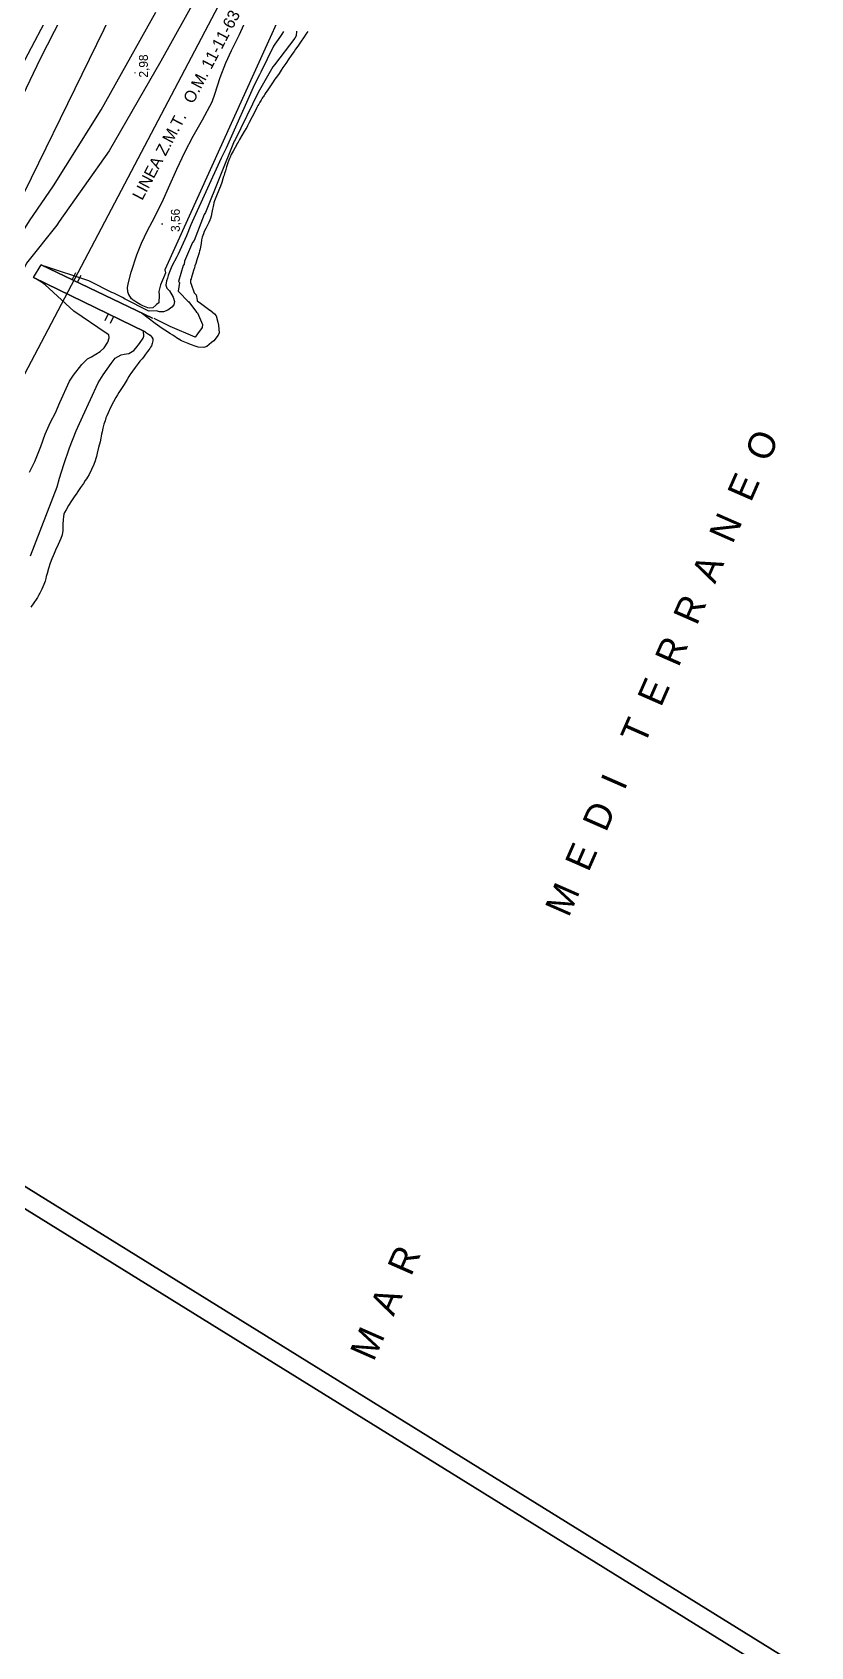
# Model space of a CAD drawing. Extents: x 731154 to 731744, y 4379381 to 4380408.
# Drawn here: x 731396.1 to 731527.6, y 4379523.5 to 4379796.2 of the extents above; entities that cross this region are included whole.
import ezdxf
from ezdxf.enums import TextEntityAlignment as Align

# ---------------------------------------------------------------- set-up
doc = ezdxf.new("R2010")
doc.units = 0
doc.linetypes.add('DASHED', pattern=[0])
doc.linetypes.add('HIDDEN', pattern=[0])
doc.layers.get('0').update_dxf_attribs({"linetype": 'CONTINUOUS'})
for name, color, linetype in [('1', 7, 'CONTINUOUS'), ('14', 7, 'CONTINUOUS'), ('2', 7, 'CONTINUOUS'), ('24', 7, 'CONTINUOUS'), ('39', 7, 'CONTINUOUS'), ('40', 7, 'CONTINUOUS'), ('44', 7, 'CONTINUOUS'), ('48', 7, 'CONTINUOUS'), ('50', 7, 'CONTINUOUS'), ('61', 7, 'CONTINUOUS'), ('8', 7, 'CONTINUOUS'), ('9', 7, 'CONTINUOUS'), ('PATTERN_CLASS', 7, 'CONTINUOUS')]:
    doc.layers.add(name, color=color, linetype=linetype)

msp = doc.modelspace()

# ---------------------------------------------------------------- linework, layer by layer
at = {"layer": '1', "color": 0, "linetype": 'CONTINUOUS'}
for p, q in [((731416.4, 4379747.9), (731397.65, 4379756.91)), ((731396.35, 4379754.77), (731415.16, 4379745.6)), ((731402.88, 4379754.4), (731403.46, 4379755.6)), ((731403.78, 4379753.97), (731404.35, 4379755.16)), ((731408.94, 4379748.63), (731408.35, 4379747.44)), ((731409.83, 4379748.2), (731409.25, 4379747))]:
    msp.add_line(p, q, dxfattribs=at)
at = {"layer": '14', "color": 0, "linetype": 'CONTINUOUS'}
msp.add_lwpolyline([(731402.07, 4379805.26), (731391.99, 4379786.06), (731384.08, 4379770.42)], dxfattribs=at)
at = {"layer": '2', "color": 0, "linetype": 'CONTINUOUS'}
msp.add_line((731396.35, 4379754.77), (731397.65, 4379756.91), dxfattribs=at)
at = {"layer": '24', "color": 0, "linetype": 'CONTINUOUS'}
for points in [[(731442.62, 4379796.31), (731442.33, 4379795.88), (731442, 4379795.4), (731441.78, 4379795.07), (731441.63, 4379794.86), (731441.5, 4379794.67), (731441.29, 4379794.36), (731440.93, 4379793.85), (731440.57, 4379793.32), (731440.32, 4379792.96), (731440.12, 4379792.67), (731439.85, 4379792.29), (731439.46, 4379791.71), (731438.94, 4379790.94), (731438.45, 4379790.21), (731438.15, 4379789.79), (731437.98, 4379789.53), (731437.78, 4379789.25), (731437.5, 4379788.84), (731437.09, 4379788.25), (731436.7, 4379787.67), (731436.44, 4379787.29), (731436.25, 4379787), (731436.02, 4379786.65), (731435.78, 4379786.3), (731435.57, 4379786), (731435.4, 4379785.75), (731435.26, 4379785.53), (731435.15, 4379785.36), (731435.07, 4379785.23), (731434.96, 4379785.07), (731434.75, 4379784.73), (731434.53, 4379784.36), (731434.36, 4379784.06), (731434.22, 4379783.81), (731434.04, 4379783.48), (731433.73, 4379782.89), (731433.24, 4379781.9), (731432.75, 4379780.94), (731432.47, 4379780.4), (731432.32, 4379780.12), (731432.17, 4379779.86), (731431.92, 4379779.42), (731431.52, 4379778.73), (731431.12, 4379778.05)], [(731431.12, 4379778.05), (731430.88, 4379777.63), (731430.73, 4379777.38), (731430.58, 4379777.13), (731430.36, 4379776.73), (731430.03, 4379776.12), (731429.71, 4379775.52), (731429.52, 4379775.12), (731429.41, 4379774.86), (731429.31, 4379774.58), (731429.16, 4379774.14), (731428.94, 4379773.46), (731428.73, 4379772.78), (731428.59, 4379772.34), (731428.51, 4379772.08), (731428.43, 4379771.82), (731428.3, 4379771.42), (731428.1, 4379770.81), (731427.9, 4379770.19), (731427.75, 4379769.8), (731427.64, 4379769.53), (731427.5, 4379769.23), (731427.32, 4379768.84), (731427.09, 4379768.29), (731426.89, 4379767.73), (731426.77, 4379767.36), (731426.71, 4379767.07), (731426.66, 4379766.76), (731426.57, 4379766.33), (731426.44, 4379765.73), (731426.31, 4379765.15), (731426.2, 4379764.75), (731426.09, 4379764.44), (731425.92, 4379764.08), (731425.7, 4379763.61), (731425.42, 4379763.06), (731425.16, 4379762.54), (731425.01, 4379762.17), (731424.91, 4379761.89), (731424.82, 4379761.56), (731424.72, 4379761.12), (731424.61, 4379760.52), (731424.51, 4379759.94), (731424.44, 4379759.55), (731424.37, 4379759.25), (731424.28, 4379758.91), (731424.14, 4379758.42), (731423.93, 4379757.77), (731423.73, 4379757.15), (731423.59, 4379756.73), (731423.49, 4379756.4), (731423.35, 4379755.98), (731423.21, 4379755.54), (731423.09, 4379755.15), (731423, 4379754.82), (731422.92, 4379754.55), (731422.86, 4379754.35), (731422.83, 4379754.21), (731422.83, 4379754.11), (731422.83, 4379754.02), (731422.84, 4379753.94), (731422.93, 4379753.66), (731423.46, 4379752.16)], [(731423.46, 4379752.16), (731423.49, 4379752.14), (731423.79, 4379751.85), (731423.96, 4379750.94), (731423.97, 4379750.76), (731423.96, 4379750.76), (731424.12, 4379750.73), (731424.54, 4379750.42), (731424.95, 4379750.12), (731424.99, 4379750.08), (731425.66, 4379749.57), (731426.08, 4379749.28), (731426.15, 4379749.23), (731426.87, 4379748.65), (731427.15, 4379748.29), (731427.46, 4379747.21), (731427.56, 4379746.71), (731427.57, 4379746.69), (731427.68, 4379745.44), (731427.49, 4379745.02), (731426.77, 4379744.09), (731426.39, 4379743.77), (731425.59, 4379743.12), (731425.11, 4379742.96), (731425.06, 4379742.96), (731424.11, 4379743.01), (731423.77, 4379743.09), (731422.81, 4379743.44), (731422.42, 4379743.6), (731421.31, 4379744.1), (731420.87, 4379744.34), (731420.83, 4379744.37), (731419.83, 4379745.03), (731419.45, 4379745.28), (731418.49, 4379745.89), (731418.06, 4379746.17), (731416.86, 4379747.01), (731414.52, 4379748.8)], [(731415.11, 4379745.63), (731415.26, 4379745.53), (731415.75, 4379745.21), (731416.02, 4379745.02), (731416.31, 4379744.69), (731416.47, 4379744.42), (731416.47, 4379744.18), (731416.49, 4379744.05), (731416.41, 4379743.85), (731416.39, 4379743.61), (731416.23, 4379743.25), (731416.08, 4379742.98), (731415.95, 4379742.77), (731415.81, 4379742.56), (731415.6, 4379742.26), (731415.26, 4379741.8), (731414.91, 4379741.33), (731414.66, 4379741.03), (731414.47, 4379740.83), (731414.28, 4379740.62), (731413.98, 4379740.23), (731413.52, 4379739.59), (731413.07, 4379738.94), (731412.78, 4379738.55), (731412.62, 4379738.31), (731412.45, 4379738.05), (731412.13, 4379737.56), (731411.61, 4379736.71), (731411.08, 4379735.86), (731410.76, 4379735.35), (731410.53, 4379734.98), (731410.22, 4379734.48), (731409.82, 4379733.75), (731409.34, 4379732.8), (731408.93, 4379731.94), (731408.7, 4379731.42), (731408.56, 4379731.06), (731408.4, 4379730.59), (731408.22, 4379729.98), (731408.05, 4379729.3), (731407.91, 4379728.69), (731407.82, 4379728.29), (731407.76, 4379727.98), (731407.69, 4379727.64), (731407.56, 4379727.02), (731407.33, 4379726.04), (731407.09, 4379725.08), (731406.95, 4379724.52), (731406.87, 4379724.19), (731406.75, 4379723.79), (731406.52, 4379723.19), (731406.12, 4379722.32), (731405.71, 4379721.51), (731405.45, 4379721.03), (731405.28, 4379720.76), (731405.07, 4379720.46), (731404.75, 4379719.98), (731404.27, 4379719.28), (731403.8, 4379718.61), (731403.51, 4379718.19), (731403.32, 4379717.9), (731403.09, 4379717.56), (731402.74, 4379717.04), (731402.26, 4379716.29), (731401.82, 4379715.56), (731401.58, 4379715.11), (731401.46, 4379714.79), (731401.37, 4379714.4), (731401.31, 4379713.85), (731401.29, 4379713.12), (731401.29, 4379712.44), (731401.28, 4379711.98), (731401.25, 4379711.69), (731401.18, 4379711.33), (731400.95, 4379710.69), (731400.51, 4379709.69), (731400.07, 4379708.71), (731399.8, 4379708.13), (731399.62, 4379707.75), (731399.4, 4379707.23), (731399.14, 4379706.52), (731398.86, 4379705.61), (731398.63, 4379704.8), (731398.49, 4379704.3), (731398.41, 4379703.94), (731398.29, 4379703.51), (731398.08, 4379702.92), (731397.74, 4379702.16), (731397.41, 4379701.46), (731397.18, 4379701.05), (731397, 4379700.75), (731396.76, 4379700.39), (731396.39, 4379699.84), (731395.87, 4379699.07)]]:
    msp.add_lwpolyline(points, dxfattribs=at)
at = {"layer": '39', "color": 0, "linetype": 'CONTINUOUS'}
msp.add_lwpolyline([(731657.51, 4380200), (731656.83, 4380198.94), (731603.69, 4380115.3), (731550.16, 4380030.47), (731496.81, 4379945.2), (731466.61, 4379899.4), (731442.11, 4379856.3), (731410.6, 4379801.59), (731366.57, 4379711.54), (731322.95, 4379621.67), (731278.82, 4379531.74), (731234.51, 4379441.59), (731214.19, 4379400)], dxfattribs=at)
at = {"layer": '40', "color": 0, "linetype": 'CONTINUOUS'}
msp.add_lwpolyline([(731507.96, 4379941.15), (731447.77, 4379839.15), (731216.67, 4379400)], dxfattribs=at)
at = {"layer": '44', "color": 0, "linetype": 'CONTINUOUS'}
for points in [[(731455.12, 4379836.96), (731418.51, 4379756.04), (731418.53, 4379756.06), (731418.63, 4379755.57), (731418.47, 4379755.09), (731417.77, 4379753.54), (731417.49, 4379752.42), (731417.56, 4379751.77), (731417.49, 4379750.5), (731417.08, 4379750.19), (731416.96, 4379750.11), (731416.45, 4379749.66), (731415.95, 4379749.58), (731415.64, 4379749.64), (731414.76, 4379749.98), (731414.31, 4379750.21), (731413.8, 4379750.54), (731413.46, 4379750.76), (731413.14, 4379750.96), (731413.04, 4379751.03), (731412.87, 4379751.16), (731412.88, 4379751.15), (731412.4, 4379751.91)], [(731412.4, 4379751.91), (731412.45, 4379751.87), (731412.26, 4379752.34), (731412.2, 4379753.09), (731412.35, 4379753.92), (731412.84, 4379755.69), (731413.75, 4379758.59), (731414.54, 4379760.56), (731415.56, 4379762.73), (731416.74, 4379764.92), (731418.28, 4379767.98), (731419.1, 4379769.94), (731420.5, 4379773.09), (731421.89, 4379775.96), (731423.29, 4379778.62), (731424.88, 4379781.42), (731426.49, 4379784.44), (731426.95, 4379785.71), (731427.87, 4379788.57), (731428.8, 4379791.02), (731429.74, 4379793.09), (731431.09, 4379795.81), (731432.35, 4379798.59)], [(731440.71, 4379796.4), (731440.69, 4379795.59), (731440.44, 4379795.21), (731437.02, 4379790.71), (731436.76, 4379790.35), (731434.28, 4379786.01), (731434.28, 4379786.01), (731430.35, 4379778.01), (731430.22, 4379777.82), (731425.38, 4379765.77), (731425.12, 4379765.4), (731423.46, 4379761.04), (731423.2, 4379760.67), (731421.82, 4379757.51), (731421.75, 4379757.01), (731421.62, 4379756.82), (731420.8, 4379754.08), (731420.99, 4379753.94), (731420.77, 4379752.44), (731420.95, 4379752.32), (731422.36, 4379750.79), (731422.55, 4379750.66), (731423.83, 4379748.94), (731424.01, 4379748.81), (731424.85, 4379746.85), (731424.78, 4379746.35), (731424.78, 4379746.35), (731424, 4379745.23), (731423.61, 4379744.67), (731423.61, 4379744.67), (731419.39, 4379746.52), (731419.39, 4379746.52), (731416.72, 4379747.84), (731416.72, 4379747.84)], [(731438.54, 4379796.32), (731438.25, 4379795.89), (731438.02, 4379795.54), (731437.37, 4379794.58), (731437.09, 4379794.16), (731436.85, 4379793.82), (731434.73, 4379789.46), (731434.49, 4379789.02), (731433.62, 4379787.35), (731429.06, 4379777.1), (731428.85, 4379776.63), (731428, 4379774.92)], [(731428, 4379774.92), (731423.09, 4379764.19), (731422.89, 4379763.69), (731422.15, 4379761.81), (731420.74, 4379758.73), (731420.51, 4379758.28), (731419.69, 4379756.67), (731419.25, 4379755.56), (731419.07, 4379755.09), (731418.99, 4379754.87), (731418.98, 4379754.67), (731418.76, 4379754.19), (731418.67, 4379753.46), (731418.85, 4379752.98), (731419.27, 4379752.51), (731419.91, 4379751.46), (731420.11, 4379750.71), (731420.02, 4379750.16), (731419.7, 4379749.76), (731419, 4379749.23), (731418.28, 4379748.96), (731417.58, 4379748.96), (731417.1, 4379749.16), (731415.86, 4379749.09), (731415.7, 4379749.13), (731411.79, 4379751.11), (731411.35, 4379751.39), (731409.89, 4379752.11), (731409.56, 4379752.23), (731405.9, 4379754.07), (731405.67, 4379754.21), (731398.2, 4379756.69), (731398.16, 4379756.67)], [(731395.67, 4379721.91), (731396.53, 4379723.71), (731397.59, 4379726.21), (731398.31, 4379728.31), (731399.17, 4379730.36), (731400.02, 4379731.94), (731400.76, 4379733.67), (731402.39, 4379737.29), (731403.06, 4379738.27), (731404.47, 4379740.07), (731405.47, 4379741.04), (731406.11, 4379741.35), (731407.61, 4379742.27), (731408.27, 4379742.92), (731408.9, 4379743.86), (731409.11, 4379744.57), (731409.02, 4379745.07), (731408.6, 4379745.36), (731403.13, 4379749.07), (731398.27, 4379753.56), (731397.85, 4379753.85), (731397.82, 4379753.88), (731396.64, 4379754.63)], [(731395.83, 4379707.77), (731400.34, 4379719.42), (731400.71, 4379720.9), (731401.43, 4379723.21), (731402.42, 4379726.03), (731403.53, 4379728.86), (731404.64, 4379731.36), (731407.26, 4379736.98), (731408.09, 4379738.35), (731409.42, 4379740.26), (731410.12, 4379741.15), (731411.12, 4379741.69), (731411.61, 4379741.8), (731412.41, 4379741.96), (731413.26, 4379742.42), (731413.6, 4379742.81), (731414.2, 4379743.65)], [(731414.2, 4379743.65), (731414.83, 4379744.52), (731414.98, 4379744.89), (731414.91, 4379745.72)]]:
    msp.add_lwpolyline(points, dxfattribs=at)
at = {"layer": '8', "color": 0, "linetype": 'CONTINUOUS'}
for points in [[(731430.7, 4379814.5), (731417.83, 4379791.31), (731409.1, 4379776.17), (731400.68, 4379764.21)], [(731400.68, 4379764.21), (731400.26, 4379763.63), (731395.12, 4379757.21), (731390.86, 4379748.48), (731384.53, 4379736.17), (731379.37, 4379725.34), (731375.42, 4379715.3), (731371.24, 4379702.71), (731366.65, 4379690.91), (731362.68, 4379680.83), (731358.16, 4379669.65), (731351.84, 4379656.94), (731345.95, 4379644.13), (731339.99, 4379632.26), (731334.05, 4379619.46), (731327.98, 4379607.42), (731322.33, 4379596.03), (731315.25, 4379582.21), (731307.18, 4379570.16), (731299.92, 4379557.12), (731294.78, 4379546.23), (731289.17, 4379532.69), (731282.75, 4379518.66)]]:
    msp.add_lwpolyline(points, dxfattribs=at)
at = {"layer": '8', "color": 0, "linetype": 'DASHED'}
for points in [[(731399.7, 4379770.26), (731407.74, 4379783.1), (731416.99, 4379799.58)], [(731324.48, 4379607.94), (731324.61, 4379608.36), (731328.11, 4379614.21), (731334.73, 4379626.48), (731341.33, 4379640.34), (731346.64, 4379650.79), (731351.24, 4379660.65), (731354.83, 4379668.1), (731359.06, 4379677.52), (731362.49, 4379686.36), (731364.63, 4379692.46), (731369.51, 4379706.31), (731376.18, 4379722.59), (731381.3, 4379735.39), (731384.58, 4379743.9), (731388.37, 4379752.67), (731395.66, 4379764.36), (731399.7, 4379770.26)]]:
    msp.add_lwpolyline(points, dxfattribs=at)
at = {"layer": '9', "color": 0, "linetype": 'HIDDEN'}
msp.add_lwpolyline([(731387.18, 4379770.19), (731397.58, 4379791.87), (731412.43, 4379820.94), (731429.03, 4379849.46), (731443.4, 4379874.71), (731458.89, 4379901.04), (731476.85, 4379929.96), (731496.21, 4379960), (731514.62, 4379988.96), (731514.88, 4379989.16), (731523.34, 4380003.05), (731533.54, 4380018.27), (731545.75, 4380036.91), (731561.48, 4380062.46), (731576.1, 4380085.91), (731589.71, 4380107.51), (731603.52, 4380128.96), (731616.2, 4380149.15), (731627.76, 4380167.28), (731639.08, 4380185.16), (731648.9, 4380200)], dxfattribs=at)
at = {"layer": 'PATTERN_CLASS', "color": 0, "linetype": 'CONTINUOUS'}
for p, q in [((731397.65, 4379756.91), (731416.4, 4379747.9)), ((731415.16, 4379745.6), (731396.35, 4379754.77))]:
    msp.add_line(p, q, dxfattribs=at)

# ---------------------------------------------------------------- texts
at = {"layer": '48', "color": 0, "linetype": 'CONTINUOUS'}
for s, p in [(' 2,98', (731415.64, 4379787.98)), ('.', (731413.6, 4379789.06)), (' 3,56', (731421.03, 4379761.91)), ('.', (731418.17, 4379763.53))]:
    msp.add_text(s, height=1.5, rotation=90, dxfattribs=at).set_placement(p)
at = {"layer": '50', "color": 0, "linetype": 'CONTINUOUS'}
msp.add_text('M  A  R                                     M  E  D  I    T  E  R  R  A  N  E  O', height=4.5, rotation=66.3018, dxfattribs=at).set_placement((731453.75, 4379571.55))
at = {"layer": '61', "color": 0, "linetype": 'CONTINUOUS'}
msp.add_text('LINEA Z.M.T.   O.M. 11-11-63', height=2, rotation=62.2444, dxfattribs=at).set_placement((731412.91, 4379768.61), align=Align.TOP_LEFT)

# ---------------------------------------------------------------- meshes
at = {"color": 0, "linetype": 'CONTINUOUS'}
mesh = msp.add_polyface(dxfattribs=at)
corners = [(731154.5, 4379381), (731154.5, 4379381), (731154.5, 4379571.96), (731462.5, 4379381), (731154.5, 4379746.49), (731744, 4379381), (731154.5, 4380407.5), (731744, 4380042.01), (731744, 4380407.5)]
mesh.append_faces([[corners[k] for k in face] for face in [(0, 1, 3, 2), (2, 3, 5, 4), (4, 5, 7, 6), (6, 7, 8, 8)]], dxfattribs={"vtx0": -1, "vtx2": -1, "color": 0})
mesh = msp.add_polyface(dxfattribs=at)
corners = [(731164.5, 4379391), (731164.5, 4379391), (731164.5, 4379575.76), (731462.5, 4379391), (731164.5, 4379744.09), (731734, 4379391), (731164.5, 4380211), (731734, 4379857.91), (731462.5, 4380211), (731734, 4380042.67), (731734, 4380211)]
mesh.append_faces([[corners[k] for k in face] for face in [(0, 1, 3, 2), (2, 3, 5, 4), (4, 5, 7, 6), (6, 7, 9, 8), (8, 9, 10, 10)]], dxfattribs={"vtx0": -1, "vtx2": -1, "color": 0})

doc.saveas('drawing.dxf')
